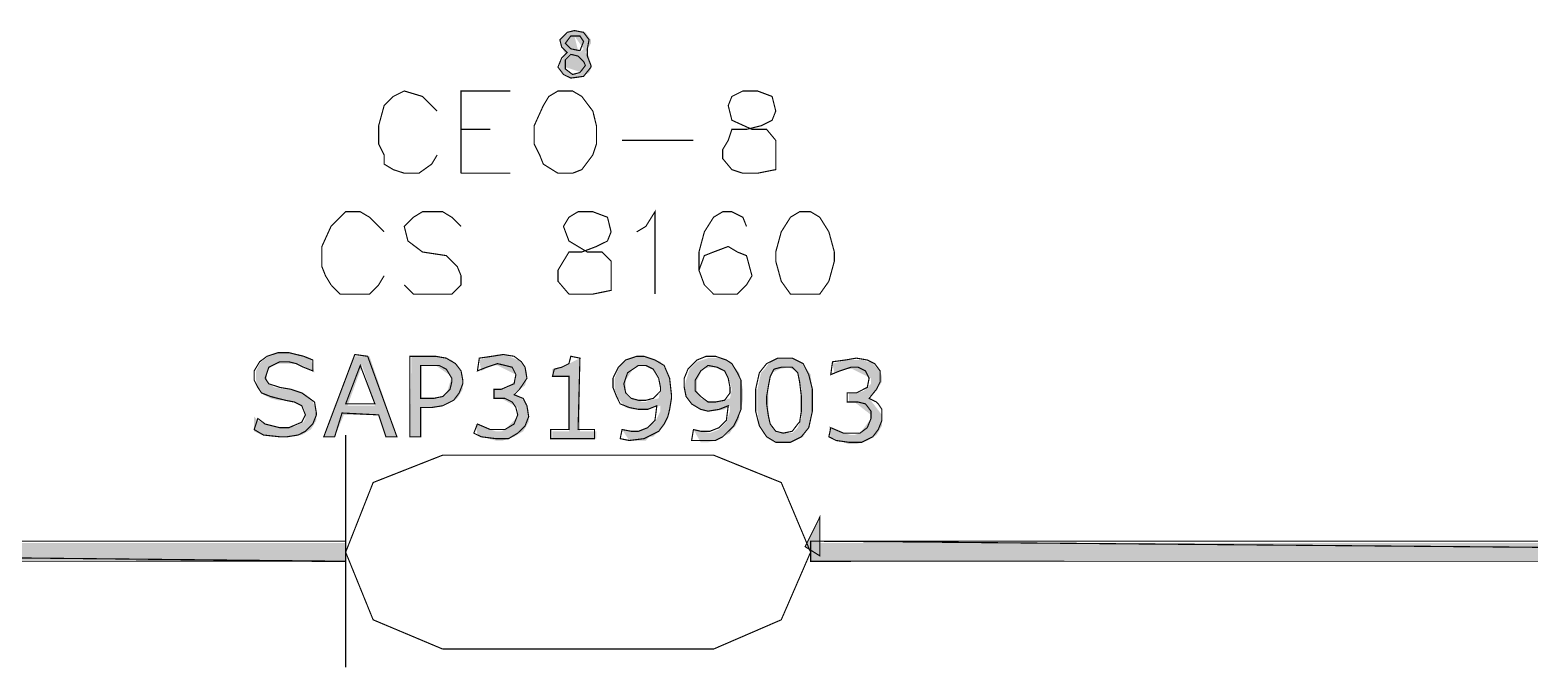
# Model space of a CAD drawing. Header units: millimetres. Extents: x 688550 to 690417, y 7458888 to 7459543.
# Drawn here: x 689666.3 to 689727, y 7459325.9 to 7459351.7 of the extents above; entities that cross this region are included whole.
import ezdxf

# ---------------------------------------------------------------- set-up
doc = ezdxf.new("R2010")
doc.units = ezdxf.units.MM
doc.header["$LTSCALE"] = 3
doc.header["$MEASUREMENT"] = 0
doc.layers.add('H', color=7, linetype='Continuous')
doc.layers.add('P', color=7, linetype='Continuous')

msp = doc.modelspace()

# ---------------------------------------------------------------- hatches: boundary and pattern name
at = {"layer": 'H', "linetype": 'Continuous'}
for points in [[(689688.154, 7459349.763), (689687.932, 7459349.835), (689687.709, 7459350.133), (689687.709, 7459350.355), (689687.932, 7459350.725), (689687.856, 7459350.872), (689687.709, 7459351.317), (689687.856, 7459351.468), (689688.226, 7459351.687), (689688.301, 7459351.468), (689688.448, 7459350.872), (689688.524, 7459350.801), (689688.671, 7459350.948), (689688.301, 7459351.468), (689688.226, 7459351.687), (689688.746, 7459351.615), (689688.969, 7459351.317), (689688.969, 7459351.17), (689688.746, 7459350.801), (689688.893, 7459350.654), (689688.969, 7459350.133), (689688.893, 7459349.986), (689688.448, 7459349.763), (689688.448, 7459349.91), (689688.599, 7459349.986), (689687.932, 7459350.208), (689688.079, 7459349.986), (689688.226, 7459349.91), (689688.448, 7459349.91), (689688.448, 7459349.763), (689688.154, 7459349.763)], [(689676.524, 7459335.244), (689676.373, 7459335.244), (689676.079, 7459335.244), (689675.781, 7459335.315), (689675.487, 7459335.391), (689675.336, 7459335.466), (689675.336, 7459336.059), (689675.487, 7459335.907), (689675.781, 7459335.76), (689676.079, 7459335.685), (689676.449, 7459335.613), (689676.743, 7459335.613), (689677.041, 7459335.685), (689677.339, 7459335.836), (689677.411, 7459335.983), (689677.411, 7459336.206), (689677.339, 7459336.428), (689677.117, 7459336.575), (689676.743, 7459336.722), (689676.302, 7459336.722), (689676.004, 7459336.798), (689675.71, 7459336.945), (689675.558, 7459337.096), (689675.411, 7459337.537), (689675.411, 7459337.911), (689675.558, 7459338.205), (689675.71, 7459338.352), (689675.928, 7459338.503), (689676.373, 7459338.65), (689676.596, 7459338.65), (689677.117, 7459338.574), (689677.411, 7459338.503), (689677.633, 7459338.427), (689677.78, 7459337.835), (689677.411, 7459338.058), (689677.264, 7459338.133), (689677.117, 7459338.205), (689676.743, 7459338.205), (689676.449, 7459338.205), (689676.151, 7459338.205), (689675.928, 7459337.982), (689675.857, 7459337.835), (689675.857, 7459337.466), (689676.151, 7459337.243), (689676.596, 7459337.167), (689677.041, 7459337.096), (689677.339, 7459337.02), (689677.633, 7459336.798), (689677.856, 7459336.353), (689677.856, 7459336.059), (689677.856, 7459335.907), (689677.633, 7459335.538), (689677.264, 7459335.315), (689676.743, 7459335.244), (689676.524, 7459335.244)], [(689681.115, 7459335.244), (689680.67, 7459335.244), (689680.376, 7459336.13), (689680.225, 7459336.5), (689679.708, 7459338.133), (689679.116, 7459336.5), (689680.225, 7459336.5), (689680.376, 7459336.13), (689678.969, 7459336.13), (689678.595, 7459335.244), (689678.154, 7459335.244), (689679.41, 7459338.503), (689680.006, 7459338.503), (689681.115, 7459335.244)], [(689681.636, 7459335.244), (689681.707, 7459338.503), (689682.745, 7459338.503), (689682.967, 7459338.427), (689683.337, 7459338.352), (689683.635, 7459338.058), (689683.782, 7459337.613), (689683.782, 7459337.39), (689683.782, 7459337.167), (689683.559, 7459336.798), (689683.19, 7459336.575), (689682.673, 7459336.428), (689682.077, 7459336.428), (689682.077, 7459336.798), (689682.598, 7459336.798), (689682.82, 7459336.798), (689683.114, 7459336.945), (689683.337, 7459337.688), (689682.673, 7459338.133), (689682.077, 7459338.133), (689682.077, 7459336.798), (689682.077, 7459336.428), (689682.077, 7459335.244), (689681.636, 7459335.244)], [(689685.118, 7459335.093), (689684.819, 7459335.168), (689684.597, 7459335.244), (689684.374, 7459335.315), (689684.303, 7459335.76), (689684.672, 7459335.613), (689685.118, 7459335.466), (689685.34, 7459335.466), (689685.487, 7459335.538), (689686.004, 7459336.059), (689686.004, 7459336.281), (689686.004, 7459336.428), (689685.34, 7459336.798), (689685.042, 7459336.798), (689685.042, 7459337.167), (689685.412, 7459337.167), (689685.634, 7459337.243), (689685.932, 7459337.537), (689685.932, 7459337.76), (689685.189, 7459338.133), (689684.966, 7459338.133), (689684.525, 7459337.911), (689684.45, 7459338.352), (689684.672, 7459338.427), (689685.189, 7459338.574), (689685.634, 7459338.503), (689686.004, 7459338.352), (689686.302, 7459338.133), (689686.378, 7459337.835), (689686.378, 7459337.613), (689686.302, 7459337.319), (689685.857, 7459337.02), (689686.079, 7459336.873), (689686.378, 7459336.575), (689686.449, 7459336.281), (689686.449, 7459335.836), (689686.226, 7459335.466), (689685.857, 7459335.244), (689685.412, 7459335.093), (689685.118, 7459335.093)], [(689689.192, 7459335.168), (689687.411, 7459335.168), (689687.411, 7459335.466), (689688.079, 7459335.466), (689688.079, 7459337.688), (689687.411, 7459337.688), (689687.411, 7459337.982), (689687.633, 7459337.982), (689688.524, 7459338.427), (689688.524, 7459335.466), (689689.192, 7459335.466), (689689.192, 7459335.168)], [(689690.523, 7459335.093), (689690.229, 7459335.538), (689690.893, 7459335.466), (689691.338, 7459335.613), (689691.413, 7459335.76), (689691.56, 7459335.836), (689691.783, 7459336.281), (689691.783, 7459336.5), (689691.712, 7459336.798), (689691.783, 7459337.243), (689691.783, 7459337.537), (689691.712, 7459337.688), (689691.56, 7459337.911), (689691.115, 7459338.133), (689690.893, 7459338.133), (689690.674, 7459337.982), (689690.376, 7459337.537), (689690.376, 7459337.243), (689690.376, 7459337.096), (689690.523, 7459336.873), (689690.893, 7459336.722), (689691.044, 7459336.651), (689691.191, 7459336.651), (689691.338, 7459336.722), (689691.712, 7459336.798), (689691.783, 7459336.5), (689691.489, 7459336.428), (689691.266, 7459336.353), (689691.115, 7459336.353), (689690.893, 7459336.353), (689690.674, 7459336.353), (689690.376, 7459336.428), (689690.078, 7459336.798), (689689.931, 7459337.167), (689689.931, 7459337.613), (689690.078, 7459337.982), (689690.229, 7459338.205), (689690.452, 7459338.352), (689690.821, 7459338.503), (689691.191, 7459338.503), (689691.413, 7459338.427), (689691.783, 7459338.28), (689691.93, 7459338.058), (689692.081, 7459337.835), (689692.153, 7459337.688), (689692.228, 7459337.167), (689692.228, 7459336.722), (689692.153, 7459336.353), (689692.153, 7459336.206), (689692.081, 7459335.983), (689691.93, 7459335.685), (689691.859, 7459335.613), (689691.712, 7459335.466), (689691.489, 7459335.244), (689691.338, 7459335.244), (689691.191, 7459335.093), (689690.821, 7459335.093), (689690.523, 7459335.093)], [(689693.413, 7459335.021), (689693.119, 7459335.538), (689693.782, 7459335.391), (689694.156, 7459335.538), (689694.303, 7459335.685), (689694.45, 7459335.836), (689694.597, 7459336.281), (689694.597, 7459336.5), (689694.597, 7459336.798), (689694.673, 7459337.167), (689694.597, 7459337.466), (689694.526, 7459337.688), (689694.45, 7459337.835), (689694.005, 7459338.058), (689693.782, 7459338.058), (689693.488, 7459337.982), (689693.266, 7459337.537), (689693.266, 7459337.319), (689693.266, 7459337.096), (689693.413, 7459336.798), (689693.858, 7459336.651), (689693.933, 7459336.651), (689694.303, 7459336.722), (689694.597, 7459336.798), (689694.597, 7459336.5), (689694.379, 7459336.353), (689693.933, 7459336.281), (689693.782, 7459336.281), (689693.488, 7459336.353), (689693.266, 7459336.428), (689693.043, 7459336.575), (689692.896, 7459336.722), (689692.82, 7459336.945), (689692.745, 7459337.167), (689692.82, 7459337.537), (689692.967, 7459337.982), (689693.119, 7459338.133), (689693.266, 7459338.28), (689693.711, 7459338.427), (689694.08, 7459338.427), (689694.303, 7459338.427), (689694.673, 7459338.205), (689694.971, 7459337.835), (689695.042, 7459337.537), (689695.118, 7459337.167), (689695.118, 7459336.945), (689695.118, 7459336.722), (689695.042, 7459336.353), (689694.971, 7459336.13), (689694.971, 7459335.983), (689694.82, 7459335.685), (689694.673, 7459335.538), (689694.597, 7459335.391), (689694.303, 7459335.244), (689694.156, 7459335.168), (689694.005, 7459335.093), (689693.711, 7459335.021), (689693.413, 7459335.021)], [(689697.117, 7459335.021), (689696.823, 7459335.021), (689696.672, 7459335.391), (689696.894, 7459335.391), (689697.117, 7459335.391), (689697.34, 7459335.613), (689697.487, 7459335.983), (689697.487, 7459336.206), (689697.487, 7459336.5), (689697.487, 7459336.873), (689697.487, 7459337.167), (689697.415, 7459337.613), (689697.264, 7459337.911), (689696.97, 7459338.058), (689696.6, 7459337.982), (689696.449, 7459337.911), (689696.302, 7459337.835), (689696.155, 7459337.466), (689696.155, 7459337.167), (689696.155, 7459336.873), (689696.155, 7459336.575), (689696.155, 7459336.281), (689696.227, 7459335.836), (689696.378, 7459335.538), (689696.525, 7459335.391), (689696.672, 7459335.391), (689696.823, 7459335.021), (689696.525, 7459335.021), (689696.08, 7459335.244), (689695.933, 7459335.391), (689695.786, 7459335.685), (689695.71, 7459336.281), (689695.71, 7459337.167), (689695.857, 7459337.835), (689696.008, 7459337.982), (689696.155, 7459338.205), (689696.525, 7459338.427), (689697.117, 7459338.427), (689697.562, 7459338.205), (689697.709, 7459337.982), (689697.86, 7459337.76), (689697.932, 7459337.167), (689697.932, 7459336.722), (689697.932, 7459336.281), (689697.785, 7459335.613), (689697.638, 7459335.391), (689697.562, 7459335.244), (689697.117, 7459335.021)], [(689699.414, 7459334.946), (689699.192, 7459335.021), (689698.675, 7459335.168), (689698.6, 7459335.685), (689698.969, 7459335.466), (689699.49, 7459335.315), (689699.637, 7459335.315), (689699.86, 7459335.391), (689700.305, 7459335.983), (689700.305, 7459336.13), (689699.637, 7459336.651), (689699.414, 7459336.651), (689699.414, 7459337.02), (689699.713, 7459337.02), (689700.007, 7459337.096), (689700.305, 7459337.39), (689700.305, 7459337.613), (689699.561, 7459337.982), (689699.339, 7459337.982), (689699.045, 7459337.911), (689698.822, 7459337.835), (689698.747, 7459338.205), (689699.045, 7459338.28), (689699.267, 7459338.352), (689699.561, 7459338.352), (689699.784, 7459338.352), (689700.007, 7459338.352), (689700.154, 7459338.28), (689700.305, 7459338.28), (689700.599, 7459337.982), (689700.674, 7459337.911), (689700.746, 7459337.688), (689700.746, 7459337.466), (689700.599, 7459337.243), (689700.452, 7459337.02), (689700.229, 7459336.873), (689700.229, 7459336.798), (689700.746, 7459336.13), (689700.746, 7459335.907), (689700.746, 7459335.685), (689700.527, 7459335.315), (689700.154, 7459335.093), (689699.713, 7459334.946), (689699.414, 7459334.946)], [(689698.23, 7459330.426), (689697.638, 7459330.796), (689698.23, 7459331.909), (689698.23, 7459330.426)], [(689679.04, 7459330.204), (689599.328, 7459330.947), (689679.04, 7459330.947), (689679.04, 7459330.204)], [(689599.328, 7459330.204), (689599.328, 7459330.947), (689679.04, 7459330.204), (689599.328, 7459330.204)], [(689794.019, 7459330.204), (689697.86, 7459330.947), (689794.019, 7459330.947), (689794.019, 7459330.204)], [(689697.86, 7459330.204), (689697.86, 7459330.947), (689794.019, 7459330.204), (689697.86, 7459330.204)]]:
    msp.add_hatch(color=256, dxfattribs=at).paths.add_polyline_path(points)

# ---------------------------------------------------------------- linework, layer by layer
at = {"layer": 'P', "const_width": 0.0462}
for points in [[(689688.969, 7459350.28), (689688.822, 7459350.654), (689688.822, 7459350.948), (689688.893, 7459351.317), (689688.671, 7459351.615), (689688.301, 7459351.687), (689688.007, 7459351.615), (689687.709, 7459351.317), (689687.785, 7459351.023), (689688.007, 7459350.801), (689687.785, 7459350.578), (689687.633, 7459350.208), (689687.856, 7459349.91), (689688.154, 7459349.763), (689688.671, 7459349.835), (689688.969, 7459350.208), (689688.969, 7459350.28), (689688.969, 7459350.28)], [(689688.671, 7459351.246), (689688.524, 7459350.872), (689688.154, 7459350.948), (689687.932, 7459351.17), (689688.154, 7459351.468), (689688.524, 7459351.468), (689688.671, 7459351.246), (689688.671, 7459351.246)], [(689688.746, 7459350.28), (689688.524, 7459349.986), (689688.226, 7459349.91), (689687.932, 7459350.133), (689687.932, 7459350.502), (689688.154, 7459350.725), (689688.448, 7459350.654), (689688.671, 7459350.431), (689688.746, 7459350.28), (689688.746, 7459350.28)], [(689682.745, 7459348.428), (689682.152, 7459349.02), (689681.413, 7459349.242), (689680.968, 7459349.02), (689680.598, 7459348.65), (689680.376, 7459347.835), (689680.376, 7459347.096), (689680.598, 7459346.651), (689680.598, 7459346.281), (689680.968, 7459346.059), (689681.413, 7459345.912), (689682.005, 7459345.912), (689682.522, 7459346.281), (689682.745, 7459346.651)], [(689683.711, 7459345.912), (689683.711, 7459349.242), (689685.71, 7459349.242)], [(689687.633, 7459349.242), (689687.264, 7459349.02), (689687.041, 7459348.65), (689686.672, 7459347.835), (689686.672, 7459347.096), (689686.894, 7459346.651), (689687.041, 7459346.281), (689687.633, 7459345.912), (689688.226, 7459345.912), (689688.599, 7459346.059), (689689.045, 7459346.651), (689689.192, 7459347.096), (689689.192, 7459347.835), (689689.045, 7459348.428), (689688.599, 7459349.02), (689688.226, 7459349.242), (689687.633, 7459349.242)], [(689695.118, 7459349.242), (689694.673, 7459349.02), (689694.526, 7459348.65), (689694.673, 7459348.058), (689695.487, 7459347.688), (689696.08, 7459347.688), (689696.449, 7459347.243), (689696.449, 7459346.874), (689696.449, 7459346.504), (689696.449, 7459346.059), (689695.71, 7459345.912), (689695.118, 7459345.912), (689694.673, 7459346.059), (689694.303, 7459346.504), (689694.303, 7459346.874), (689694.526, 7459347.243), (689694.673, 7459347.688), (689695.265, 7459347.688), (689695.857, 7459347.835), (689696.302, 7459348.058), (689696.449, 7459348.428), (689696.302, 7459349.02), (689695.71, 7459349.242), (689695.118, 7459349.242)], [(689683.711, 7459347.688), (689684.895, 7459347.688)], [(689690.229, 7459347.243), (689693.119, 7459347.243)], [(689683.711, 7459345.912), (689685.71, 7459345.912)], [(689680.598, 7459343.539), (689680.006, 7459344.131), (689679.632, 7459344.354), (689679.04, 7459344.354), (689678.448, 7459343.761), (689678.078, 7459342.947), (689678.078, 7459342.132), (689678.225, 7459341.762), (689678.448, 7459341.393), (689678.818, 7459341.019), (689679.632, 7459341.019), (689680.006, 7459341.019), (689680.376, 7459341.393), (689680.598, 7459341.762)], [(689683.711, 7459343.761), (689683.337, 7459344.131), (689682.967, 7459344.354), (689682.152, 7459344.354), (689681.783, 7459344.131), (689681.413, 7459343.761), (689681.56, 7459343.169), (689682.152, 7459342.724), (689683.114, 7459342.577), (689683.559, 7459342.132), (689683.711, 7459341.762), (689683.711, 7459341.393), (689683.337, 7459341.019), (689682.967, 7459341.019), (689682.152, 7459341.019), (689681.783, 7459341.019), (689681.413, 7459341.393)], [(689688.448, 7459344.354), (689688.079, 7459344.131), (689687.856, 7459343.761), (689688.079, 7459343.169), (689688.822, 7459342.724), (689689.414, 7459342.724), (689689.784, 7459342.354), (689689.784, 7459341.985), (689689.784, 7459341.54), (689689.784, 7459341.17), (689689.045, 7459341.019), (689688.448, 7459341.019), (689688.079, 7459341.019), (689687.633, 7459341.54), (689687.633, 7459341.985), (689687.856, 7459342.354), (689688.079, 7459342.724), (689688.599, 7459342.724), (689689.192, 7459342.947), (689689.637, 7459343.169), (689689.784, 7459343.539), (689689.637, 7459344.131), (689689.045, 7459344.354), (689688.448, 7459344.354)], [(689690.821, 7459343.539), (689691.191, 7459343.761), (689691.56, 7459344.354), (689691.56, 7459341.019)], [(689695.265, 7459343.761), (689695.118, 7459344.131), (689694.673, 7459344.354), (689694.303, 7459344.354), (689693.933, 7459344.131), (689693.56, 7459343.539), (689693.341, 7459342.724), (689693.341, 7459341.985), (689693.56, 7459341.393), (689693.933, 7459341.019), (689694.303, 7459341.019), (689694.895, 7459341.019), (689695.265, 7459341.393), (689695.487, 7459341.762), (689695.265, 7459342.577), (689694.895, 7459342.724), (689694.526, 7459342.947), (689693.933, 7459342.724), (689693.56, 7459342.577), (689693.341, 7459341.985)], [(689697.415, 7459344.354), (689697.046, 7459344.131), (689696.672, 7459343.539), (689696.449, 7459342.724), (689696.449, 7459342.354), (689696.672, 7459341.54), (689697.046, 7459341.019), (689697.415, 7459341.019), (689697.86, 7459341.019), (689698.23, 7459341.019), (689698.6, 7459341.54), (689698.822, 7459342.354), (689698.822, 7459342.724), (689698.6, 7459343.539), (689698.23, 7459344.131), (689697.86, 7459344.354), (689697.415, 7459344.354)], [(689677.856, 7459336.206), (689677.78, 7459336.651), (689677.264, 7459337.02), (689676.818, 7459337.167), (689676.373, 7459337.243), (689675.928, 7459337.39), (689675.781, 7459337.613), (689675.928, 7459338.058), (689676.373, 7459338.28), (689676.743, 7459338.28), (689677.041, 7459338.205), (689677.339, 7459338.058), (689677.709, 7459337.911), (689677.709, 7459338.352), (689677.339, 7459338.503), (689676.743, 7459338.65), (689676.302, 7459338.65), (689675.857, 7459338.503), (689675.558, 7459338.28), (689675.336, 7459337.911), (689675.336, 7459337.537), (689675.487, 7459337.243), (689675.634, 7459337.02), (689676.004, 7459336.873), (689676.302, 7459336.798), (689676.596, 7459336.722), (689676.965, 7459336.651), (689677.264, 7459336.5), (689677.411, 7459336.13), (689677.264, 7459335.836), (689676.743, 7459335.613), (689676.373, 7459335.613), (689676.079, 7459335.685), (689675.781, 7459335.76), (689675.487, 7459335.983), (689675.336, 7459335.538), (689675.71, 7459335.315), (689676.373, 7459335.244), (689676.671, 7459335.244), (689677.117, 7459335.315), (689677.411, 7459335.466), (689677.709, 7459335.76), (689677.856, 7459336.13), (689677.856, 7459336.206), (689677.856, 7459336.206)], [(689681.115, 7459335.244), (689679.931, 7459338.503), (689679.41, 7459338.574), (689678.154, 7459335.244), (689678.595, 7459335.244), (689678.893, 7459336.206), (689680.376, 7459336.13), (689680.67, 7459335.244), (689681.115, 7459335.244), (689681.115, 7459335.244)], [(689683.782, 7459337.537), (689683.711, 7459337.911), (689683.488, 7459338.205), (689683.114, 7459338.427), (689682.673, 7459338.503), (689681.636, 7459338.503), (689681.636, 7459335.244), (689682.077, 7459335.244), (689682.077, 7459336.428), (689682.522, 7459336.428), (689682.967, 7459336.5), (689683.412, 7459336.722), (689683.635, 7459337.02), (689683.782, 7459337.39), (689683.782, 7459337.537), (689683.782, 7459337.537)], [(689686.226, 7459336.798), (689685.857, 7459336.945), (689686.079, 7459337.167), (689686.378, 7459337.613), (689686.302, 7459338.058), (689686.155, 7459338.28), (689685.857, 7459338.503), (689685.412, 7459338.574), (689684.966, 7459338.503), (689684.45, 7459338.427), (689684.374, 7459337.911), (689684.744, 7459338.058), (689685.189, 7459338.205), (689685.487, 7459338.133), (689685.781, 7459338.058), (689685.932, 7459337.76), (689685.857, 7459337.39), (689685.34, 7459337.167), (689685.042, 7459337.167), (689685.042, 7459336.798), (689685.487, 7459336.798), (689685.781, 7459336.651), (689685.932, 7459336.428), (689686.004, 7459336.13), (689685.857, 7459335.76), (689685.487, 7459335.538), (689685.189, 7459335.538), (689684.895, 7459335.538), (689684.374, 7459335.76), (689684.227, 7459335.391), (689684.525, 7459335.244), (689685.118, 7459335.168), (689685.634, 7459335.168), (689686.004, 7459335.391), (689686.302, 7459335.685), (689686.449, 7459336.059), (689686.378, 7459336.5), (689686.226, 7459336.798), (689686.226, 7459336.798)], [(689689.116, 7459335.168), (689689.116, 7459335.538), (689688.448, 7459335.538), (689688.524, 7459338.427), (689688.154, 7459338.503), (689688.079, 7459338.205), (689687.785, 7459338.058), (689687.486, 7459337.982), (689687.411, 7459337.688), (689688.079, 7459337.688), (689688.079, 7459335.538), (689687.339, 7459335.538), (689687.339, 7459335.168), (689689.116, 7459335.168), (689689.116, 7459335.168)], [(689692.228, 7459336.945), (689692.153, 7459337.613), (689691.93, 7459338.133), (689691.56, 7459338.352), (689691.115, 7459338.503), (689690.821, 7459338.503), (689690.376, 7459338.352), (689690.078, 7459338.058), (689689.859, 7459337.613), (689689.859, 7459337.243), (689690.006, 7459336.873), (689690.153, 7459336.575), (689690.523, 7459336.428), (689690.893, 7459336.353), (689691.266, 7459336.353), (689691.636, 7459336.5), (689691.56, 7459335.907), (689691.266, 7459335.613), (689690.893, 7459335.466), (689690.599, 7459335.466), (689690.229, 7459335.538), (689690.153, 7459335.168), (689690.523, 7459335.093), (689691.115, 7459335.168), (689691.413, 7459335.315), (689691.712, 7459335.466), (689691.93, 7459335.76), (689692.081, 7459336.059), (689692.153, 7459336.353), (689692.228, 7459336.798), (689692.228, 7459336.945), (689692.228, 7459336.945)], [(689695.042, 7459336.945), (689695.042, 7459337.537), (689694.895, 7459337.835), (689694.673, 7459338.205), (689694.45, 7459338.352), (689694.005, 7459338.503), (689693.635, 7459338.503), (689693.266, 7459338.352), (689692.896, 7459337.982), (689692.745, 7459337.613), (689692.745, 7459337.243), (689692.82, 7459336.873), (689693.043, 7459336.575), (689693.413, 7459336.353), (689693.711, 7459336.281), (689694.156, 7459336.353), (689694.526, 7459336.5), (689694.45, 7459335.907), (689694.156, 7459335.613), (689693.782, 7459335.466), (689693.413, 7459335.466), (689693.119, 7459335.538), (689693.043, 7459335.093), (689693.413, 7459335.093), (689694.005, 7459335.093), (689694.303, 7459335.244), (689694.526, 7459335.466), (689694.748, 7459335.685), (689694.895, 7459335.983), (689695.042, 7459336.353), (689695.042, 7459336.722), (689695.042, 7459336.945), (689695.042, 7459336.945)], [(689697.932, 7459336.722), (689697.932, 7459337.167), (689697.785, 7459337.76), (689697.562, 7459338.205), (689697.117, 7459338.427), (689696.525, 7459338.427), (689696.08, 7459338.205), (689695.786, 7459337.835), (689695.634, 7459337.167), (689695.634, 7459336.722), (689695.634, 7459336.281), (689695.786, 7459335.685), (689696.08, 7459335.244), (689696.449, 7459335.021), (689696.747, 7459335.021), (689697.046, 7459335.021), (689697.487, 7459335.244), (689697.785, 7459335.613), (689697.932, 7459336.281), (689697.932, 7459336.722), (689697.932, 7459336.722)], [(689700.527, 7459336.651), (689700.229, 7459336.798), (689700.527, 7459337.167), (689700.674, 7459337.466), (689700.674, 7459337.911), (689700.452, 7459338.205), (689700.154, 7459338.352), (689699.713, 7459338.427), (689699.267, 7459338.352), (689698.747, 7459338.28), (689698.675, 7459337.76), (689699.045, 7459337.911), (689699.49, 7459338.058), (689699.784, 7459338.058), (689700.082, 7459337.911), (689700.229, 7459337.613), (689700.154, 7459337.243), (689699.713, 7459337.02), (689699.339, 7459337.02), (689699.339, 7459336.651), (689699.784, 7459336.651), (689700.082, 7459336.575), (689700.305, 7459336.281), (689700.305, 7459335.983), (689700.154, 7459335.613), (689699.86, 7459335.391), (689699.561, 7459335.391), (689699.192, 7459335.391), (689698.675, 7459335.613), (689698.6, 7459335.244), (689698.894, 7459335.093), (689699.414, 7459335.021), (689699.931, 7459335.021), (689700.376, 7459335.244), (689700.599, 7459335.538), (689700.746, 7459335.907), (689700.746, 7459336.353), (689700.599, 7459336.575), (689700.527, 7459336.651), (689700.527, 7459336.651)], [(689680.225, 7459336.575), (689679.04, 7459336.575), (689679.632, 7459338.133), (689680.225, 7459336.575), (689680.225, 7459336.575)], [(689683.337, 7459337.466), (689683.265, 7459337.167), (689682.967, 7459336.873), (689682.598, 7459336.798), (689682.077, 7459336.798), (689682.077, 7459338.133), (689682.522, 7459338.133), (689682.82, 7459338.133), (689683.114, 7459337.982), (689683.337, 7459337.613), (689683.337, 7459337.466), (689683.337, 7459337.466)], [(689691.783, 7459337.096), (689691.489, 7459336.798), (689691.191, 7459336.722), (689690.893, 7459336.722), (689690.599, 7459336.798), (689690.376, 7459337.02), (689690.3, 7459337.39), (689690.452, 7459337.835), (689690.893, 7459338.133), (689691.191, 7459338.133), (689691.489, 7459337.982), (689691.712, 7459337.613), (689691.783, 7459337.243), (689691.783, 7459337.096), (689691.783, 7459337.096)], [(689694.597, 7459337.02), (689694.379, 7459336.722), (689694.005, 7459336.651), (689693.711, 7459336.651), (689693.413, 7459336.873), (689693.19, 7459337.096), (689693.19, 7459337.537), (689693.413, 7459337.911), (689693.711, 7459338.133), (689694.08, 7459338.058), (689694.379, 7459337.911), (689694.526, 7459337.613), (689694.597, 7459337.243), (689694.597, 7459337.02), (689694.597, 7459337.02)], [(689697.34, 7459335.76), (689697.117, 7459335.466), (689696.747, 7459335.391), (689696.449, 7459335.466), (689696.227, 7459335.76), (689696.155, 7459336.059), (689696.08, 7459336.575), (689696.08, 7459336.873), (689696.155, 7459337.319), (689696.227, 7459337.688), (689696.378, 7459337.982), (689696.672, 7459338.058), (689697.117, 7459338.058), (689697.34, 7459337.835), (689697.415, 7459337.466), (689697.487, 7459336.873), (689697.487, 7459336.575), (689697.487, 7459336.281), (689697.415, 7459335.836), (689697.34, 7459335.76), (689697.34, 7459335.76)], [(689679.04, 7459325.907), (689679.04, 7459335.315)], [(689682.967, 7459334.5), (689680.153, 7459333.392), (689679.04, 7459330.573), (689680.153, 7459327.835), (689682.967, 7459326.651)], [(689682.967, 7459334.5), (689693.933, 7459334.5)], [(689693.933, 7459326.651), (689696.672, 7459327.835), (689697.86, 7459330.573), (689696.672, 7459333.392), (689693.933, 7459334.5)], [(689698.23, 7459330.426), (689698.23, 7459331.985), (689697.638, 7459330.796), (689698.23, 7459330.426), (689698.23, 7459330.426)], [(689679.04, 7459330.204), (689679.04, 7459331.019), (689599.328, 7459331.019), (689679.04, 7459330.204), (689679.04, 7459330.204)], [(689679.04, 7459330.204), (689599.328, 7459331.019), (689599.328, 7459330.204), (689679.04, 7459330.204), (689679.04, 7459330.204)], [(689794.019, 7459330.204), (689794.019, 7459331.019), (689697.86, 7459331.019), (689794.019, 7459330.204), (689794.019, 7459330.204)], [(689794.019, 7459330.204), (689697.86, 7459331.019), (689697.86, 7459330.204), (689794.019, 7459330.204), (689794.019, 7459330.204)], [(689682.967, 7459326.651), (689693.933, 7459326.651)]]:
    msp.add_lwpolyline(points, dxfattribs=at)

doc.saveas('drawing.dxf')
